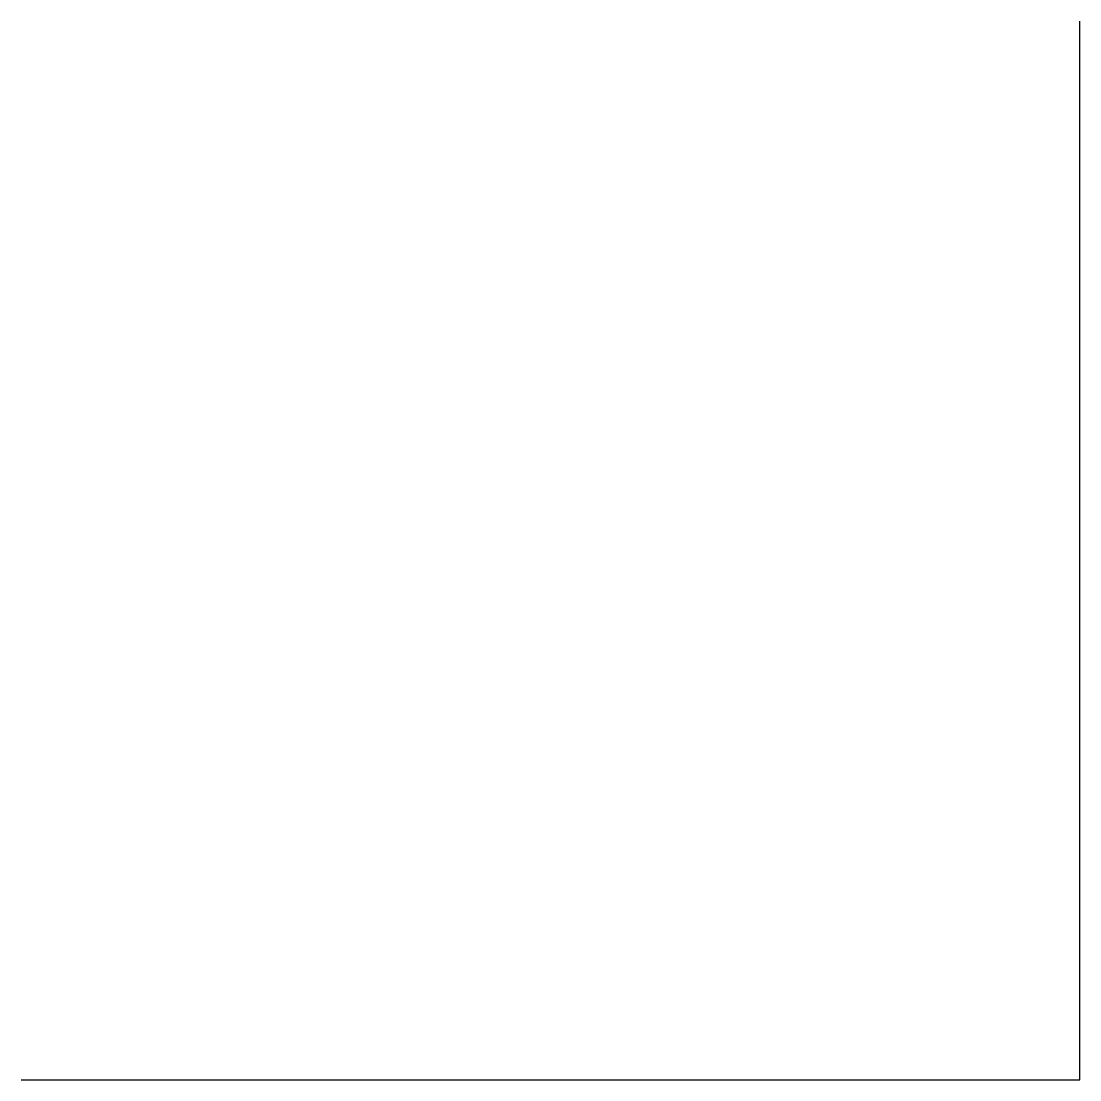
# Model space of a CAD drawing. Header units: metres. Extents: x 0 to 5, y 0 to 5.
import ezdxf

# ---------------------------------------------------------------- set-up
doc = ezdxf.new("R2010")
doc.units = ezdxf.units.M

# ---------------------------------------------------------------- blocks, each defined once
blk = doc.blocks.new('Elbow_90')
for p, q in [((5, 0), (5, 5)), ((0, 0), (5, 0))]:
    blk.add_line(p, q)

msp = doc.modelspace()

# ---------------------------------------------------------------- block references
msp.add_blockref('Elbow_90', (0, 0))

doc.saveas('drawing.dxf')
